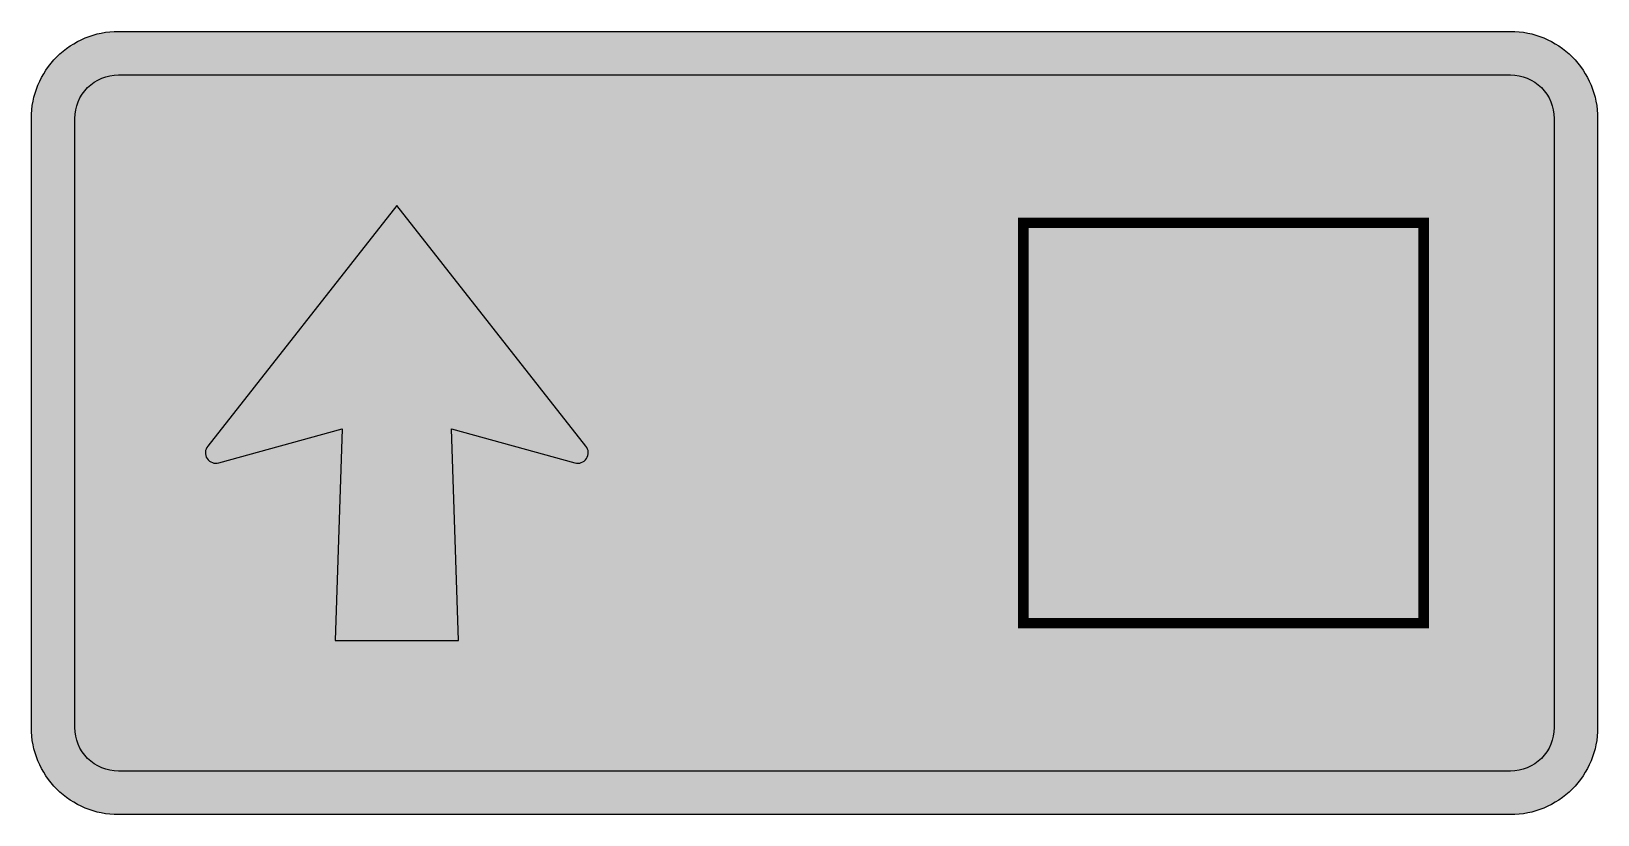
# Model space of a CAD drawing. Header units: millimetres. Extents: x -450 to 450, y -225 to 225.
import ezdxf

# ---------------------------------------------------------------- set-up
doc = ezdxf.new("R2010")
doc.units = ezdxf.units.MM
doc.header["$LTSCALE"] = 10
doc.header["$MEASUREMENT"] = 0
doc.layers.get('0').update_dxf_attribs({"linetype": 'CONTINUOUS'})

msp = doc.modelspace()

# ---------------------------------------------------------------- hatches: boundary and pattern name
h = msp.add_hatch(color=7)
h.dxf.hatch_style = 1
edge = h.paths.add_edge_path()
edge.add_line((400, -225), (-400, -225))
edge.add_arc((-400, -175), 50, 180, 270, ccw=False)
edge.add_line((-450, -175), (-450, 175))
edge.add_arc((-400, 175), 50, 450, 540, ccw=False)
edge.add_line((-400, 225), (400, 225))
edge.add_arc((400, 175), 50, 360, 450, ccw=False)
edge.add_line((450, 175), (450, -175))
edge.add_arc((400, -175), 50, 270, 360, ccw=False)
edge = h.paths.add_edge_path(flags=16)
edge.add_line((400, -200), (-400, -200))
edge.add_arc((-400, -175), 25, 180, 270, ccw=False)
edge.add_line((-425, -175), (-425, 175))
edge.add_arc((-400, 175), 25, 450, 540, ccw=False)
edge.add_line((-400, 200), (400, 200))
edge.add_arc((400, 175), 25, 360, 450, ccw=False)
edge.add_line((425, 175), (425, -175))
edge.add_arc((400, -175), 25, 270, 360, ccw=False)
h = msp.add_hatch(color=30)
h.dxf.hatch_style = 1
h.paths.add_polyline_path([(-425, 175, -0.414214), (-400, 200), (400, 200, -0.414214), (425, 175), (425, -175, -0.414214), (400, -200), (-400, -200, -0.414214), (-425, -175)])
h.paths.add_polyline_path([(120, 115), (120, -115), (350, -115), (350, 115)], flags=16)
h.paths.add_polyline_path([(-240, 125), (-348.6, -13.28, 0.72202), (-342.61, -22.96), (-271.43, -3.33), (-275.4, -125), (-204.6, -125), (-208.57, -3.33), (-137.8, -22.85, 0.725339), (-131.17, -13.57)], flags=16)
h = msp.add_hatch(color=256)
h.dxf.hatch_style = 1
edge = h.paths.add_edge_path()
edge.add_line((-275.4, -125), (-204.6, -125))
edge.add_line((-204.6, -125), (-208.57, -3.33))
edge.add_line((-208.57, -3.33), (-137.8, -22.85))
edge.add_arc((-136, -17.13), 6, 252.57151, 399.90033)
edge.add_line((-131.4, -13.28), (-240, 125))
edge.add_line((-240, 125), (-348.6, -13.28))
edge.add_arc((-344, -17.13), 6, 500.09967, 647.42849)
edge.add_line((-342.2, -22.85), (-271.43, -3.33))
edge.add_line((-271.43, -3.33), (-275.4, -125))
at = {"true_color": 0xffffff}
h = msp.add_hatch(color=7, dxfattribs=at)
h.dxf.hatch_style = 1
h.paths.add_polyline_path([(350, -115), (120, -115), (120, 115), (350, 115)])

# ---------------------------------------------------------------- linework, layer by layer
for points in [[(400, -225), (-400, -225, -0.414214), (-450, -175), (-450, 175, -0.414214), (-400, 225), (400, 225, -0.414214), (450, 175), (450, -175, -0.414214)], [(400, -200), (-400, -200, -0.414214), (-425, -175), (-425, 175, -0.414214), (-400, 200), (400, 200, -0.414214), (425, 175), (425, -175, -0.414214)]]:
    msp.add_lwpolyline(points, format="xyb", close=True)
at = {"flags": 128}
msp.add_lwpolyline([(-275.4, -125), (-204.6, -125), (-208.57, -3.33), (-137.8, -22.85, 0.748973), (-131.4, -13.28), (-240, 125), (-348.6, -13.28, 0.748973), (-342.2, -22.85), (-271.43, -3.33)], format="xyb", close=True, dxfattribs=at)
at = {"const_width": 6}
msp.add_lwpolyline([(350, -115), (120, -115), (120, 115), (350, 115)], close=True, dxfattribs=at)

doc.saveas('drawing.dxf')
